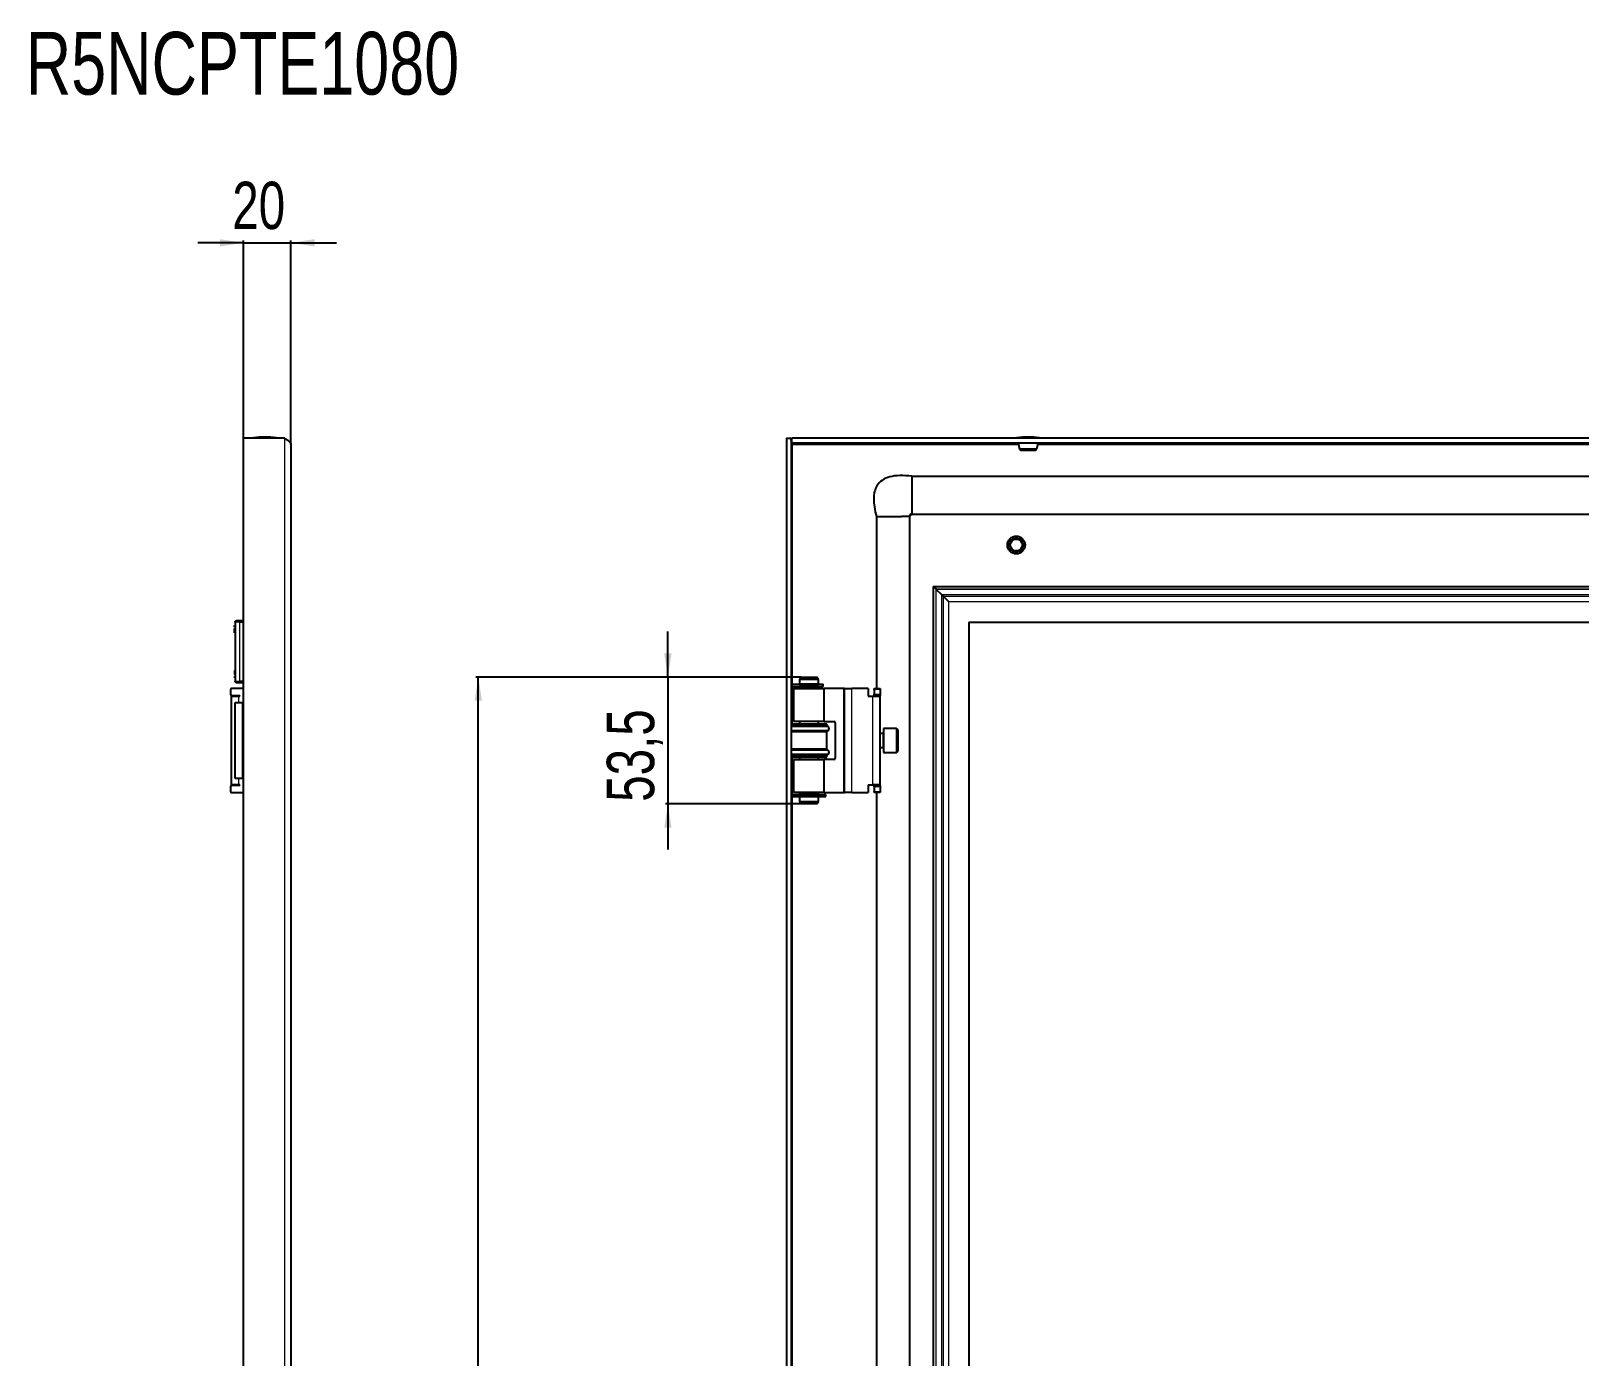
# Model space of a CAD drawing. Header units: millimetres. Extents: x -625 to 1783, y -501 to 869.
# Drawn here: x 487 to 1140, y 310 to 869 of the extents above; entities that cross this region are included whole.
import ezdxf

# ---------------------------------------------------------------- set-up
doc = ezdxf.new("R2010")
doc.units = ezdxf.units.MM
doc.layers.add('FORMAT', color=7, linetype='Continuous')
doc.styles.add('SLDTEXTSTYLE0', font='TXT', dxfattribs={"width": 0.75})
doc.dimstyles.new('SLDDIMSTYLE0', dxfattribs={"dimtxt": 20, "dimasz": 10, "dimexe": 0, "dimexo": 0.0625, "dimgap": 5, "dimtad": 2, "dimdec": 1, "dimrnd": 1e-09, "dimzin": 12, "dimdsep": 46, "dimtxsty": 'SLDTEXTSTYLE0', "dimsah": 1, "dimcen": 0.09, "dimadec": 0, "dimazin": 3, "dimtfac": 1, "dimtofl": 0, "dimtmove": 0, "dimatfit": 3, "dimfxl": 0, "dimfrac": 2, "dimtolj": 1, "dimtzin": 12, "dimarcsym": 0})
doc.dimstyles.new('SLDDIMSTYLE1', dxfattribs={"dimtxt": 20, "dimasz": 10, "dimexe": 0, "dimexo": 0.0625, "dimgap": 5, "dimtad": 2, "dimdec": 1, "dimrnd": 1e-09, "dimzin": 12, "dimdsep": 46, "dimtxsty": 'SLDTEXTSTYLE0', "dimsah": 1, "dimcen": 0.09, "dimadec": 0, "dimazin": 3, "dimtfac": 1, "dimtmove": 0, "dimatfit": 0, "dimfxl": 0, "dimfrac": 2, "dimtolj": 1, "dimtzin": 12, "dimarcsym": 0})

# ---------------------------------------------------------------- blocks, each defined once
blk = doc.blocks.new('_D_5')
at = {"layer": 'FORMAT'}
for p, q in [((576.26, 779.89), (557.02, 779.89)), ((576.26, 697.4), (576.26, 780.89)), ((576.26, 779.89), (596.26, 779.89)), ((596.26, 694.8), (596.26, 780.89)), ((596.26, 779.89), (615.49, 779.89))]:
    blk.add_line(p, q, dxfattribs=at)
for points in [[(576.26, 779.89), (566.26, 781.43), (566.26, 778.35)], [(596.26, 779.89), (606.26, 778.35), (606.26, 781.43)]]:
    blk.add_solid(points, dxfattribs=at)
at = {"layer": 'FORMAT', "insert": (571.48, 805.67), "char_height": 20, "attachment_point": 1, "style": 'SLDTEXTSTYLE0'}
blk.add_mtext('20', dxfattribs=at)
blk = doc.blocks.new('_D_6')
at = {"layer": 'FORMAT'}
for p, q in [((811.39, 596.64), (674.32, 596.64)), ((675.32, -156.86), (675.32, 596.64)), ((811.39, -156.86), (674.32, -156.86))]:
    blk.add_line(p, q, dxfattribs=at)
for points in [[(675.32, 596.64), (673.78, 586.64), (676.85, 586.64)], [(675.32, -156.86), (676.85, -146.86), (673.78, -146.86)]]:
    blk.add_solid(points, dxfattribs=at)
at = {"layer": 'FORMAT', "insert": (649.53, 186.64), "char_height": 20, "attachment_point": 1, "rotation": 90, "style": 'SLDTEXTSTYLE0'}
blk.add_mtext('753,5', dxfattribs=at)
blk = doc.blocks.new('_D_7')
at = {"layer": 'FORMAT'}
for p, q in [((755.32, 596.64), (755.32, 615.87)), ((811.39, 596.64), (754.32, 596.64)), ((755.32, 596.64), (755.32, 543.14)), ((811.39, 543.14), (754.32, 543.14)), ((755.32, 543.14), (755.32, 523.91))]:
    blk.add_line(p, q, dxfattribs=at)
for points in [[(755.32, 596.64), (756.85, 606.64), (753.78, 606.64)], [(755.32, 543.14), (753.78, 533.14), (756.85, 533.14)]]:
    blk.add_solid(points, dxfattribs=at)
at = {"layer": 'FORMAT', "insert": (729.53, 544.03), "char_height": 20, "attachment_point": 1, "rotation": 90, "style": 'SLDTEXTSTYLE0'}
blk.add_mtext('53,5', dxfattribs=at)

msp = doc.modelspace()

# ---------------------------------------------------------------- linework, layer by layer
at = {"color": 7, "linetype": 'Continuous', "lineweight": 25}
for p, q in [((576.26, -257.61), (576.26, 697.39)), ((593.66, 697.39), (576.26, 697.39)), ((596.26, 694.79), (596.26, 295.89)), ((805.32, 697.39), (805.32, -257.61)), ((805.32, 697.39), (807.32, 697.39)), ((807.32, 697.39), (807.32, -257.61)), ((807.62, 695.39), (807.62, 697.39)), ((1597.02, 697.39), (807.62, 697.39)), ((1597.02, 695.39), (807.62, 695.39)), ((807.92, 694.79), (807.72, 695.39)), ((907.32, 692.77), (903.73, 692.77)), ((910.91, 692.77), (907.32, 692.77)), ((904.22, 692.39), (910.42, 692.39)), ((858.32, 681.39), (858.32, 665.55)), ((858.32, 681.39), (1546.32, 681.39)), ((843.32, 664.39), (844.3, 664.39)), ((843.32, 664.39), (843.32, 591.89)), ((844.3, 664.39), (846.75, 664.39)), ((846.75, 664.39), (850.32, 664.39)), ((850.32, 664.39), (853.89, 664.39)), ((857.32, 664.39), (857.32, -224.61)), ((858.32, 665.39), (1546.32, 665.39)), ((867.32, 634.89), (867.32, -195.11)), ((867.32, 634.89), (868.32, 633.89)), ((867.32, 634.89), (1537.32, 634.89)), ((868.42, 633.79), (870.73, 631.48)), ((870.73, 631.48), (871.42, 630.79)), ((871.42, 630.79), (873.73, 628.48)), ((572.66, 619.89), (572.66, 594.89)), ((576.26, 620.39), (574.66, 620.39)), ((882.32, 619.89), (1522.32, 619.89)), ((882.32, 619.89), (882.32, -180.11)), ((811.4, 596.64), (810.82, 595.64)), ((810.82, 595.64), (810.82, 593.64)), ((818.82, 595.64), (810.82, 595.64)), ((811.4, 596.64), (818.24, 596.64)), ((818.82, 595.64), (818.24, 596.64)), ((818.82, 593.64), (818.82, 595.64)), ((570.71, 591.39), (570.71, 589.39)), ((576.26, 591.89), (571.21, 591.89)), ((571.21, 588.89), (574.71, 588.89)), ((571.21, 588.89), (571.21, 588.59)), ((571.21, 551.19), (571.21, 588.59)), ((571.21, 588.59), (574.21, 588.59)), ((573.71, 588.89), (573.71, 588.59)), ((574.21, 588.59), (574.71, 588.59)), ((574.66, 594.39), (576.26, 594.39)), ((574.71, 588.59), (574.71, 588.89)), ((807.67, 593.59), (807.67, 592.69)), ((807.67, 593.59), (820.56, 593.59)), ((807.67, 592.69), (820.56, 592.69)), ((808.37, 591.89), (808.37, 577.89)), ((808.37, 591.89), (821.27, 591.89)), ((815.58, 593.64), (810.82, 593.64)), ((810.82, 592.64), (810.82, 591.89)), ((815.58, 592.64), (810.82, 592.64)), ((811.32, 593.64), (811.32, 593.59)), ((811.32, 592.69), (811.32, 592.64)), ((818.82, 593.64), (815.58, 593.64)), ((818.82, 592.64), (815.58, 592.64)), ((818.32, 593.59), (818.32, 593.64)), ((818.32, 592.64), (818.32, 592.69)), ((818.82, 591.89), (818.82, 592.64)), ((820.56, 593.59), (820.65, 593.59)), ((820.56, 592.69), (820.65, 592.69)), ((820.65, 592.69), (820.65, 593.59)), ((820.65, 593.59), (820.86, 593.59)), ((820.65, 592.69), (820.86, 592.69)), ((820.86, 592.69), (820.86, 593.59)), ((821.27, 577.89), (821.27, 591.89)), ((829.37, 591.89), (821.27, 591.89)), ((829.87, 591.89), (829.37, 591.89)), ((829.87, 591.89), (832.87, 591.89)), ((829.87, 547.89), (829.87, 591.89)), ((839.87, 591.89), (832.87, 591.89)), ((839.87, 591.89), (839.87, 588.59)), ((839.87, 588.59), (841.87, 588.59)), ((841.87, 588.59), (844.87, 588.59)), ((842.37, 591.89), (844.87, 591.89)), ((842.37, 591.39), (842.37, 591.89)), ((842.37, 591.39), (842.37, 589.39)), ((842.37, 588.89), (842.37, 589.39)), ((844.87, 588.89), (842.37, 588.89)), ((842.37, 588.89), (842.37, 588.59)), ((844.87, 591.89), (844.87, 591.39)), ((844.87, 591.39), (844.87, 589.39)), ((844.87, 589.39), (844.87, 588.89)), ((844.87, 588.59), (844.87, 588.89)), ((844.87, 551.19), (844.87, 588.59)), ((572.76, 553.89), (572.76, 585.89)), ((572.76, 585.89), (575.76, 585.89)), ((576.26, 585.89), (575.76, 585.89)), ((807.32, 576.89), (822.32, 576.89)), ((822.32, 576.29), (807.32, 576.29)), ((821.27, 577.89), (808.37, 577.89)), ((810.82, 577.89), (810.82, 576.89)), ((818.82, 576.89), (818.82, 577.89)), ((821.27, 577.89), (825.37, 577.89)), ((822.32, 576.29), (822.32, 576.89)), ((823.02, 575.6), (822.32, 576.29)), ((825.87, 577.39), (825.87, 562.39)), ((822.32, 573.49), (807.32, 573.49)), ((822.32, 573.49), (823.02, 574.17)), ((822.32, 566.29), (822.32, 573.49)), ((846.12, 572.89), (844.87, 572.89)), ((851.77, 574.89), (846.37, 574.89)), ((846.37, 574.89), (846.37, 564.89)), ((852.37, 574.29), (852.37, 565.49)), ((822.32, 566.29), (807.32, 566.29)), ((822.32, 563.49), (807.32, 563.49)), ((807.32, 562.89), (822.32, 562.89)), ((808.37, 561.89), (808.37, 547.89)), ((808.37, 561.89), (821.27, 561.89)), ((810.82, 562.89), (810.82, 561.89)), ((818.82, 561.89), (818.82, 562.89)), ((821.27, 547.89), (821.27, 561.89)), ((825.37, 561.89), (821.27, 561.89)), ((823.02, 565.6), (822.32, 566.29)), ((822.32, 563.49), (823.02, 564.17)), ((822.32, 562.89), (822.32, 563.49)), ((844.87, 566.89), (846.12, 566.89)), ((846.37, 564.89), (851.77, 564.89)), ((570.71, 550.39), (570.71, 548.39)), ((574.21, 551.19), (571.21, 551.19)), ((571.21, 551.19), (571.21, 550.89)), ((574.71, 550.89), (571.21, 550.89)), ((575.76, 553.89), (572.76, 553.89)), ((573.71, 551.19), (573.71, 550.89)), ((574.71, 551.19), (574.21, 551.19)), ((574.71, 550.89), (574.71, 551.19)), ((575.76, 553.89), (576.26, 553.89)), ((839.87, 551.19), (841.87, 551.19)), ((839.87, 551.19), (839.87, 547.89)), ((844.87, 551.19), (841.87, 551.19)), ((842.37, 551.19), (842.37, 550.89)), ((842.37, 550.89), (844.87, 550.89)), ((842.37, 550.39), (842.37, 550.89)), ((842.37, 550.39), (842.37, 548.39)), ((844.87, 550.89), (844.87, 551.19)), ((844.87, 550.89), (844.87, 550.39)), ((844.87, 550.39), (844.87, 548.39)), ((571.21, 547.89), (576.26, 547.89)), ((807.67, 547.09), (807.67, 546.19)), ((807.67, 547.09), (821.97, 547.09)), ((807.67, 546.19), (821.97, 546.19)), ((821.27, 547.89), (808.37, 547.89)), ((810.82, 547.89), (810.82, 547.14)), ((815.58, 547.14), (810.82, 547.14)), ((810.82, 546.14), (810.82, 544.14)), ((815.58, 546.14), (810.82, 546.14)), ((810.82, 544.14), (811.4, 543.14)), ((810.82, 544.14), (815.58, 544.14)), ((811.32, 547.14), (811.32, 547.09)), ((811.32, 546.19), (811.32, 546.14)), ((815.47, 543.14), (811.4, 543.14)), ((818.24, 543.14), (815.47, 543.14)), ((818.82, 547.14), (815.58, 547.14)), ((818.82, 546.14), (815.58, 546.14)), ((815.58, 544.14), (818.82, 544.14)), ((818.24, 543.14), (818.82, 544.14)), ((818.32, 547.09), (818.32, 547.14)), ((818.32, 546.14), (818.32, 546.19)), ((818.82, 547.14), (818.82, 547.89)), ((818.82, 544.14), (818.82, 546.14)), ((821.27, 547.89), (829.37, 547.89)), ((821.97, 546.19), (821.97, 547.09)), ((829.37, 547.89), (829.87, 547.89)), ((832.87, 547.89), (829.87, 547.89)), ((832.87, 547.89), (839.87, 547.89)), ((842.37, 547.89), (842.37, 548.39)), ((844.87, 547.89), (842.37, 547.89)), ((843.32, 547.89), (843.32, -108.11)), ((844.87, 548.39), (844.87, 547.89))]:
    msp.add_line(p, q, dxfattribs=at)
at = {"color": 8, "linetype": 'Continuous', "lineweight": 18}
for p, q in [((590.12, 697.51), (580.39, 697.51)), ((590, 697.64), (580.51, 697.64)), ((593.66, -257.61), (593.66, 697.39)), ((807.92, 593.59), (807.92, 694.79)), ((807.92, 694.79), (903.28, 694.79)), ((907.32, 697.51), (902.46, 697.51)), ((907.32, 697.64), (902.57, 697.64)), ((912.07, 697.64), (907.32, 697.64)), ((912.18, 697.51), (907.32, 697.51)), ((911.37, 694.79), (1493.28, 694.79)), ((868.32, 633.89), (868.32, -194.11)), ((868.32, 633.89), (1536.32, 633.89)), ((868.42, 633.79), (1536.22, 633.79)), ((868.42, 633.79), (868.42, -194.01)), ((870.73, 631.48), (870.73, -191.7)), ((870.73, 631.48), (1533.91, 631.48)), ((871.42, 630.79), (871.42, -191.01)), ((871.42, 630.79), (1533.22, 630.79)), ((873.73, 628.48), (873.73, -188.7)), ((873.73, 628.48), (1530.91, 628.48)), ((574.66, 594.89), (574.66, 619.89)), ((574.66, 619.89), (576.26, 619.89)), ((576.26, 594.89), (574.66, 594.89)), ((574.21, 588.59), (574.21, 588.89)), ((574.21, 585.89), (574.21, 588.59)), ((807.92, 576.89), (807.92, 592.69)), ((820.56, 593.59), (820.56, 592.69)), ((829.37, 591.89), (829.37, 547.89)), ((832.87, 547.89), (832.87, 591.89)), ((841.87, 551.19), (841.87, 588.59)), ((844.87, 591.39), (842.37, 591.39)), ((842.37, 589.39), (844.87, 589.39)), ((575.76, 553.89), (575.76, 585.89)), ((823.02, 575.6), (807.32, 575.6)), ((823.02, 574.17), (807.32, 574.17)), ((846.12, 572.48), (846.12, 572.89)), ((846.12, 566.89), (846.12, 572.48)), ((851.77, 564.89), (851.77, 574.89)), ((823.02, 565.6), (807.32, 565.6)), ((823.02, 564.17), (807.32, 564.17)), ((807.92, 547.09), (807.92, 562.89)), ((574.21, 551.19), (574.21, 553.89)), ((574.21, 550.89), (574.21, 551.19)), ((844.87, 550.39), (842.37, 550.39)), ((807.92, -106.41), (807.92, 546.19)), ((842.37, 548.39), (844.87, 548.39))]:
    msp.add_line(p, q, dxfattribs=at)
at = {"color": 7, "linetype": 'Continuous', "lineweight": 25}
for radius in [3.75, 3, 2.5]:
    msp.add_circle((902.32, 652.39), radius, dxfattribs=at)
for centre, radius, start, end in [((580.52, 697.51), 0.126, 96.02558, 180), ((606.16, 697.45), 25.77, 179.86102, 180.13898), ((585.26, 652.64), 45.25, 90.0016, 96.02558), ((585.25, 652.64), 45.25, 83.97442, 89.9984), ((589.99, 697.51), 0.126, 0, 83.97442), ((564.35, 697.45), 25.77, 359.86102, 0.13898), ((902.59, 697.51), 0.126, 96.02558, 180), ((928.23, 697.45), 25.77, 179.86102, 180.13898), ((907.32, 652.64), 45.25, 90.0016, 96.02558), ((909.44, 695.12), 6.18, 177.53422, 202.36543), ((904.22, 692.89), 0.5, 193.38346, 270), ((907.32, 652.64), 45.25, 83.97442, 89.9984), ((910.42, 692.89), 0.5, 270, 346.61654), ((905.2, 695.12), 6.18, 337.63457, 2.46578), ((912.06, 697.51), 0.126, 0, 83.97442), ((886.42, 697.45), 25.77, 359.86102, 0.13898), ((571.21, 591.39), 0.5, 90, 180), ((571.21, 589.39), 0.5, 180, 270), ((822.32, 574.89), 1, 314.427, 45.573), ((825.37, 577.39), 0.5, 0, 90), ((846.12, 573.14), 0.25, 270, 0), ((851.77, 574.29), 0.6, 0, 90), ((822.32, 564.89), 1, 314.427, 45.573), ((825.37, 562.39), 0.5, 270, 0), ((846.12, 566.64), 0.25, 0, 90), ((851.77, 565.49), 0.6, 270, 0), ((571.21, 550.39), 0.5, 90, 180), ((571.21, 548.39), 0.5, 180, 270)]:
    msp.add_arc(centre, radius, start, end, dxfattribs=at)
for points, knots in [([(593.66, 697.39), (593.83, 697.28), (594, 697.17), (594.33, 696.95), (594.5, 696.84), (594.81, 696.63), (594.96, 696.52), (595.24, 696.3), (595.38, 696.19), (595.62, 695.98), (595.72, 695.87), (595.91, 695.65), (595.99, 695.54), (596.19, 695.22), (596.26, 695.01), (596.26, 694.79)], [0, 0, 0, 0, 0.125, 0.125, 0.25, 0.25, 0.375, 0.375, 0.5, 0.5, 0.625, 0.625, 0.75, 0.75, 1, 1, 1, 1]), ([(807.62, 695.68), (807.59, 695.77), (807.48, 696.09), (807.36, 696.65), (807.33, 697.14), (807.32, 697.39)], [0, 0, 0, 0, 0.141742, 0.566203, 1, 1, 1, 1]), ([(807.62, 695.39), (807.67, 695.39), (807.72, 695.32), (807.82, 695.1), (807.87, 694.94), (807.92, 694.79)], [0, 0, 0, 0, 0.5, 0.5, 1, 1, 1, 1]), ([(858.32, 681.39), (856.59, 681.56), (853.45, 681.86), (849.13, 681.34), (845.69, 679.92), (843.48, 677.6), (842.4, 674.83), (842.08, 671.78), (842.37, 668.22), (842.99, 665.74), (843.32, 664.39)], [0, 0, 0, 0, 0.176713, 0.320911, 0.440308, 0.54837, 0.6374, 0.738878, 0.858543, 1, 1, 1, 1]), ([(857.21, 664.39), (857.18, 664.39), (857.1, 664.39), (856.64, 664.39), (856.34, 664.39)], [0, 0, 0, 0, 0.3567269, 1, 1, 1, 1]), ([(857.28, 664.39), (857.3, 664.52), (857.33, 664.77), (857.46, 664.97), (857.58, 665.06), (857.63, 665.16), (857.65, 665.23), (857.67, 665.29), (857.68, 665.32), (857.7, 665.36), (857.73, 665.41), (857.79, 665.46), (857.91, 665.52), (858.1, 665.56), (858.24, 665.55), (858.32, 665.55)], [0, 0, 0, 0, 0.233411, 0.418546, 0.549351, 0.595026, 0.631329, 0.647111, 0.661994, 0.676639, 0.691742, 0.725563, 0.766794, 0.872627, 1, 1, 1, 1]), ([(857.32, 664.39), (857.47, 664.61), (857.74, 665.02), (858.14, 665.27), (858.32, 665.39)], [0, 0, 0, 0, 0.561561, 1, 1, 1, 1]), ([(572.36, 617.89), (572.36, 617.95), (572.36, 618.03), (572.36, 618.12), (572.36, 618.21), (572.36, 618.34), (572.36, 618.37), (572.36, 618.39)], [0, 0, 0, 0, 0.1246927, 0.1871822, 0.2497734, 0.5000394, 1, 1, 1, 1]), ([(572.36, 617.68), (572.36, 617.68), (572.36, 617.69), (572.36, 617.7), (572.36, 617.71), (572.36, 617.73), (572.36, 617.77), (572.36, 617.81), (572.36, 617.86), (572.36, 617.88), (572.36, 617.89)], [0, 0, 0, 0, 0.128825, 0.180169, 0.243397, 0.36986, 0.499864, 0.749649, 0.843476, 1, 1, 1, 1]), ([(572.36, 616.17), (572.36, 616.25), (572.36, 616.41), (572.36, 616.62), (572.36, 616.8), (572.36, 616.97), (572.36, 617.08), (572.36, 617.09), (572.36, 617.09)], [0, 0, 0, 0, 0.125049, 0.249886, 0.370856, 0.49982, 0.749609, 1, 1, 1, 1]), ([(572.36, 615.33), (572.36, 615.34), (572.36, 615.35), (572.36, 615.43), (572.36, 615.53), (572.36, 615.66), (572.36, 615.87), (572.36, 616.05), (572.36, 616.17)], [0, 0, 0, 0, 0.25007, 0.379181, 0.500499, 0.62417, 0.750842, 1, 1, 1, 1]), ([(572.36, 599.45), (572.36, 599.44), (572.36, 599.43), (572.36, 599.34), (572.36, 599.25), (572.36, 599.12), (572.36, 598.91), (572.36, 598.72), (572.36, 598.6)], [0, 0, 0, 0, 0.25007, 0.379559, 0.500499, 0.624556, 0.750843, 1, 1, 1, 1]), ([(572.36, 598.6), (572.36, 598.56), (572.36, 598.49), (572.36, 598.33), (572.36, 598.15), (572.36, 597.97), (572.36, 597.8), (572.36, 597.7), (572.36, 597.69), (572.36, 597.68)], [0, 0, 0, 0, 0.062637, 0.125278, 0.250072, 0.374841, 0.499994, 0.749696, 1, 1, 1, 1]), ([(572.36, 597.09), (572.36, 597.09), (572.36, 597.09), (572.36, 597.08), (572.36, 597.07), (572.36, 597.04), (572.36, 596.98), (572.36, 596.93), (572.36, 596.88)], [0, 0, 0, 0, 0.13107, 0.182437, 0.243796, 0.371388, 0.500442, 1, 1, 1, 1]), ([(572.36, 596.88), (572.36, 596.86), (572.36, 596.8), (572.36, 596.72), (572.36, 596.66), (572.36, 596.57), (572.36, 596.44), (572.36, 596.41), (572.36, 596.39)], [0, 0, 0, 0, 0.062686, 0.125173, 0.187628, 0.250185, 0.500314, 1, 1, 1, 1])]:
    msp.add_open_spline(points, degree=3, knots=knots, dxfattribs=at)
for points in [[(856.34, 664.39), (856.01, 664.39), (855.35, 664.39), (854.38, 664.39), (853.89, 664.39)], [(572.66, 619.89), (572.66, 619.95), (572.68, 620.08), (572.79, 620.25), (572.96, 620.37), (573.09, 620.38), (573.16, 620.39)], [(574.66, 620.39), (574.46, 620.39), (574.07, 620.39), (573.57, 620.39), (573.22, 620.39), (573.18, 620.39), (573.16, 620.39)], [(573.16, 594.39), (573.09, 594.4), (572.96, 594.41), (572.79, 594.53), (572.68, 594.69), (572.66, 594.82), (572.66, 594.89)], [(573.16, 594.39), (573.18, 594.39), (573.22, 594.39), (573.57, 594.39), (574.07, 594.39), (574.46, 594.39), (574.66, 594.39)]]:
    msp.add_open_spline(points, degree=3, dxfattribs=at)
at = {"color": 8, "linetype": 'Continuous', "lineweight": 18}
for points in [[(574.66, 619.89), (574.39, 619.89), (573.87, 619.89), (573.21, 619.89), (572.75, 619.89), (572.69, 619.89), (572.66, 619.89)], [(574.66, 620.39), (574.66, 620.38), (574.66, 620.37), (574.66, 620.25), (574.66, 620.08), (574.66, 619.95), (574.66, 619.89)], [(572.66, 594.89), (572.69, 594.89), (572.75, 594.89), (573.21, 594.89), (573.87, 594.89), (574.39, 594.89), (574.66, 594.89)], [(574.66, 594.89), (574.66, 594.82), (574.66, 594.69), (574.66, 594.53), (574.66, 594.41), (574.66, 594.4), (574.66, 594.39)]]:
    msp.add_open_spline(points, degree=3, dxfattribs=at)

# ---------------------------------------------------------------- texts
at = {"layer": 'FORMAT', "insert": (484.35, 868.88), "char_height": 26.4583, "attachment_point": 1, "style": 'SLDTEXTSTYLE0'}
msp.add_mtext('R5NCPTE1080', dxfattribs=at)

# ---------------------------------------------------------------- dimensions: what is measured, and where the dimension line sits
at = {"layer": 'FORMAT'}
dim = msp.add_linear_dim(base=(596.26, 779.89), p1=(576.26, 697.39), p2=(596.26, 694.79), dimstyle='SLDDIMSTYLE1', dxfattribs=at)
dim.commit()
dim.dimension.update_dxf_attribs({"geometry": '_D_5', "text_midpoint": (586.26, 779.89), "dimtype": 160})
for base, p1, p2, dimstyle, picture, middle in [((755.32, 543.14), (811.4, 596.64), (811.4, 543.14), 'SLDDIMSTYLE1', '_D_7', (755.32, 569.89)), ((675.32, 596.64), (811.4, -156.86), (811.4, 596.64), 'SLDDIMSTYLE0', '_D_6', (675.32, 219.89))]:
    dim = msp.add_linear_dim(base=base, p1=p1, p2=p2, angle=90, dimstyle=dimstyle, dxfattribs=at)
    dim.commit()
    dim.dimension.update_dxf_attribs({"geometry": picture, "text_midpoint": middle, "dimtype": 160})

doc.saveas('drawing.dxf')
